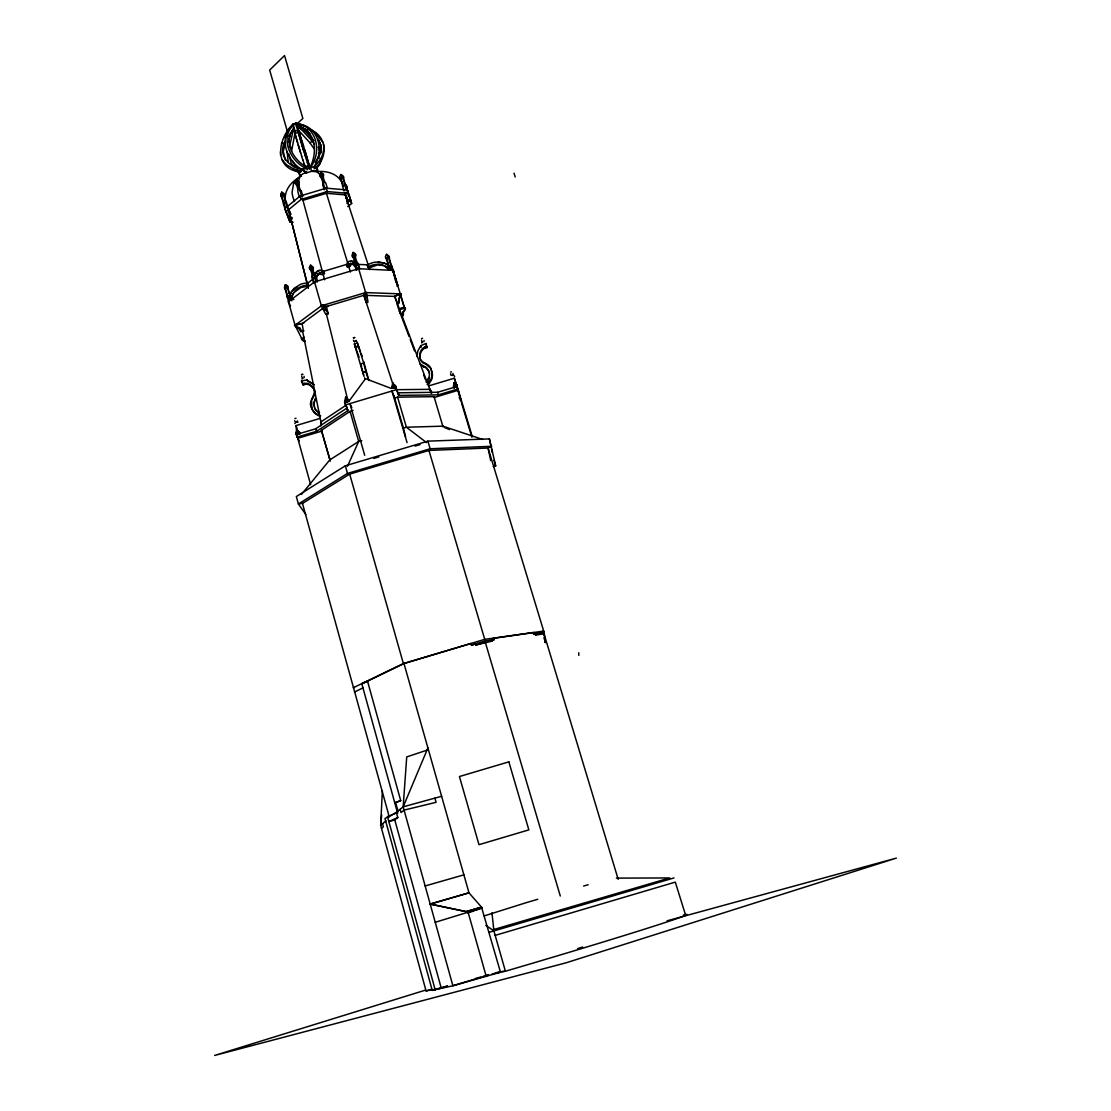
<?xml version="1.0" encoding="UTF-8"?>
<svg xmlns="http://www.w3.org/2000/svg" width="1111" height="1111" viewBox="0 0 1111 1111"><rect width="100%" height="100%" fill="white"/><g stroke="black" fill="none" stroke-linecap="round" stroke-linejoin="round"><path stroke-width="1.5" d="M396.155 280.041L395.377 278.236A13.763 4.916 81.6 0 1 393.669 271.681L393.669 271.348A2.305 1.986 -67.8 0 0 393.419 270.431L392.808 269.723M350.534 199.577L348.132 199.897L347.479 201.091L349.882 200.772L350.534 199.577L349.132 194.842A13.749 4.638 82.5 0 1 346.715 186.648L346.729 186.315A2.291 1.93 -66 0 0 346.479 185.426L344.993 184.315M287.082 151.554L288.235 161.887M312.219 277.542L312.122 275.153A14.137 11.915 -70.3 0 0 309.733 268.848L309.538 268.556A2.403 2.097 30.4 0 1 309.247 267.626L310.552 265.21L311.677 266.459A2.403 0.75 81.4 0 1 311.941 267.418L311.997 267.765A11.568 9.791 -69.4 0 0 314.482 276.458L315.927 281.5L313.663 282.583L312.219 277.542L313.205 277.931M397.183 304.414L398.696 309.233C406.654 304.775 406.918 309.4 402.737 312.622L402.529 316.274M301.956 339.022L295.068 325.301L321.371 305.817L365.644 292.568L400.168 293.859L404.598 308.316L391.877 265.946A11.318 4.013 65.1 0 1 389.336 257.419L389.336 257.099A2.361 2.041 33.8 0 0 389.086 256.183L386.586 254.322L385.364 256.697A2.361 2.041 33.8 0 0 385.656 257.613L385.85 257.905A14.096 5.083 65 0 1 388.392 266.446L389.364 269.737M292.262 299.484L292.304 298.748L292.971 299.317M340.896 174.788L341.994 175.524A2.347 0.778 82.5 0 1 342.257 176.427L342.313 176.774A13.957 5.013 63.9 0 1 344.757 185.065L346.174 189.87L347.451 190.509L346.035 185.718A11.207 3.986 64 0 1 343.591 177.427L343.605 177.121A2.333 1.986 30.8 0 0 343.368 176.232L340.924 174.413L339.674 176.677A2.333 1.972 30.8 0 0 339.952 177.566L340.147 177.857A13.957 5.027 63.8 0 1 342.577 186.134L343.993 190.939M317.51 273.57L322.232 274.667L324.481 273.598C318.76 269.14 315.177 277.292 317.274 282.027L315.843 277A11.554 9.791 -69.4 0 1 313.344 268.32L313.358 268.001A2.403 2.097 30.4 0 0 313.121 267.057L310.594 265.182L310.538 267.126M347.271 266.751L346.632 264.64A23.914 7.971 81.3 0 1 348.812 261.432C353.326 259.391 355.812 265.918 357.159 269.126L355.659 261.863A14.262 12.388 31.8 0 0 353.145 255.405L353.006 255.086A2.416 0.903 64.6 0 1 352.715 254.141L353.076 252.419L355.451 253.752A2.403 2.041 -68.2 0 1 355.701 254.697L355.701 255.044A11.527 9.985 32.8 0 0 358.242 263.724L359.714 268.751L357.159 269.126L356.478 270.265C355.978 265.737 349.271 259.793 347.271 266.751L349.798 266.39L352.576 263.043M457.218 386.975C458.787 384.975 451.858 386.434 454.232 387.878M299.012 183.023L299.026 182.718A2.361 2.014 28.9 0 0 298.79 181.801L296.318 179.982L294.998 182.301A2.361 2.014 28.9 0 0 295.276 183.204L295.47 183.482A13.832 11.485 -67.7 0 1 297.873 191.856L299.276 196.703L301.484 195.605L302.817 196.244L301.414 191.384A11.304 9.43 -66.9 0 1 299.012 183.023L297.679 182.385L295.47 183.482M382.378 790.643L380.656 825.251L426.068 990.915L433.651 989.457M416.972 356.548L417.819 351.034L420.736 345.66L425.985 343.507L426.916 347.201L425.416 347.826C421.194 349.493 419.25 354.645 420.305 358.881M393.294 387.433C398.78 388.864 394.391 383.128 391.794 387.114L392.905 388.128M456.51 384.934C453.524 381.892 452.941 384.989 454.357 387.683M299.831 433.568L296.387 434.457L297.04 437.137L316.732 431.249L347.993 410.542L344.563 402.349L349.16 400.974L365.533 378.67L391.183 388.406L395.794 387.031L397.932 392.822L437.581 392.266L457.204 386.461C457.899 384.184 453.635 384.698 454.163 382.753L454.246 384.281L455.857 384.6M321.468 152.304L321.26 146.166L318.19 139.125M345.035 402.113C346.09 398.641 350.868 403.251 348.493 399.71M391.794 387.114L392.85 383.128L395.599 387.308M299.942 433.721C298.956 431.957 294.443 428.568 298.415 431.637M475.73 910.34L482.174 907.881L468.939 892.8L430.179 904.076L466.134 911.631L481.507 907.131L500.492 972.236L452.885 985.763L403.168 806.836L406.723 756.924L426.971 750.175M392.752 386.447C391.697 384.573 396.835 386.35 394.211 384.961C389.281 383.073 397.405 384.587 394.724 386.906M296.248 180.385L297.359 181.121A2.361 0.736 82.2 0 1 297.609 182.037L297.679 182.385A11.318 9.43 -66.9 0 0 300.081 190.759L301.484 195.605M386.531 255.099L386.614 254.336L387.753 255.572A2.375 0.833 81.7 0 1 388.017 256.502L388.086 256.849A14.11 5.055 65 0 1 390.294 263.418L392.1 270.348L389.447 266.571L385.836 263.793M346.965 401.779L345.979 401.113L345.646 397.294L345.882 398.252C343.563 402.529 345.646 401.765 348.951 401.335M345.646 397.294C343.882 400.988 349.437 397.682 348.271 400.71M297.345 435.123C294.498 434.595 297.192 427.304 298.081 431.387M316.829 167.372L316.427 171.677L311.427 171.358L305.192 173.233L303.331 169.178L310.719 166.969L316.829 167.372L317.885 170.289M392.766 385.323L392.669 383.198L393.419 387.753L395.113 387.461M381.698 814.932L380.656 825.251L385.975 820.89M291.526 151.29L294.998 133.181M455.857 384.614C451.302 388.336 454.927 378.893 457.079 386.739M291.735 299.053L292.568 295.068M298.192 431.512L296.693 431.762L297.512 431.221C296.137 426.902 297.817 436.831 296.387 434.457L316.024 428.707L316.732 431.249M426.805 347.979L425.985 343.507M391.78 386.781L392.711 387.406L392.766 386.447M404.821 309.33L402.737 312.622M366.116 302.47L364.783 292.485L366.352 292.36L367.894 301.373L367.81 302.442L366.102 302.456L363.922 295.29L364.783 292.485M460.426 400.196L460.607 399.155M321.287 159.276L319.871 164.345L316.552 168.303M309.205 168.803C318.19 153.651 316.607 129.07 296.012 125.918M345.688 397.252L345.785 400.404L344.743 401.21M288.416 142.152L290.665 132.778M450.691 373.671C449.872 377.115 453.982 373.629 454.677 376.448M356.353 340.41L354.353 341.744M294.859 423.569L296.026 421.861L298.054 422.083M297.484 420.902L296.54 422.166M299.414 433.97L296.901 429.707M358.561 346.507L357.409 342.98L354.34 343.924L355.451 347.618L358.561 346.507L360.506 351.784M299.012 433.97L299.859 433.512M355.451 347.618L363.38 374.518A15.012 0.93 72.7 0 0 363.977 376.448M345.632 399.224C346.868 398.057 346.34 395.808 347.507 401.64M348.521 401.404L348.812 401.502M450.51 372.046L451.552 371.852M294.026 128.307C282.5 140.986 293.04 159.29 305.761 166.65L305.192 168.08L307.678 169.622M300.72 172.066C272.737 168.9 277.958 138.972 292.624 124.349L296.234 123.265L298.734 124.113L295.29 123.404C275.25 136.403 287.735 164.553 306.761 172.136M311.622 400.502L311.83 408.417C307.275 401.724 315.552 396.183 314.232 389.808M295.012 123.64L295.97 123.529L293.207 125.21L293.846 127.848L289.36 147.069L291.943 147.582M456.607 386.892L454.496 387.406M314.413 395.947L314.927 394.308M284.847 141.791C277.389 154.415 289.332 168.303 302.456 168.858L301.595 170.872L293.235 168.65L286.569 164.831L282.027 159.678M292.818 130.084L293.721 127.834M394.363 814.03L403.168 806.836L427.916 747.939M428.679 379.754L429.207 378.532A10.374 9.916 -23.7 0 0 429.554 377.24M301.65 376.462L302.72 378.462M347.465 466.273L358.686 441.47L350.076 411.362L353.131 410.445M304.164 377.698L304.095 376.365M291.971 296.165L293.429 293.207M311.122 166.525C322.287 150.749 316.204 125.112 295.29 123.404C279.028 136.014 289.221 159.887 305.192 168.08M291.151 292.151L288.666 302.234L286.819 294.901A13.887 4.138 81 0 0 284.86 288.707L284.694 288.443A2.361 1.986 -70.7 0 1 284.402 287.527L285.471 284.61L287.721 285.944A2.361 1.986 -70.8 0 1 287.957 286.874L287.957 287.221A11.443 3.472 81.2 0 0 290.374 295.79L291.776 300.762M313.719 167.011C324.898 151.249 318.76 125.654 297.887 123.96L298.54 125.099M293.137 222.186L289.943 221.964L283.513 204.493A13.735 4.138 81.9 0 0 281.152 196.203L281.583 194.661A2.347 0.903 63.4 0 1 281.319 193.758L281.75 192.175L283.944 193.425A2.319 1.93 -67.8 0 1 284.18 194.328L284.18 194.675A11.318 3.458 82.1 0 0 286.555 202.98L287.93 207.785M283.611 195.883L284.18 194.675L281.722 194.981A11.318 3.444 82.1 0 0 284.083 203.285L285.458 208.104L284.888 209.312M296.804 431.276L297.706 430.999L296.943 429.763M296.804 435.068L299.04 433.818M421.486 340.216L422.291 342.146M421.722 342.966L422.263 342.174M320.371 176.566L320.857 175.01A2.375 0.875 63.6 0 1 320.579 174.108L320.968 172.538L323.259 173.774A2.347 1.958 -66.4 0 1 323.509 174.691L323.495 175.024A11.291 9.61 30.4 0 0 325.94 183.384L327.356 188.245L324.843 188.564L324.231 189.773L322.815 184.926A13.957 11.902 29.5 0 0 320.371 176.566L320.204 176.316A2.347 1.958 -66.3 0 1 319.912 175.427L320.968 172.538L321.94 173.788M323.134 180.551A11.277 9.596 30.4 0 1 322.884 176.26L323.495 175.024L320.996 175.344A13.971 11.915 29.5 0 1 323.44 183.704L324.843 188.564M322.815 184.926L323.44 183.704M311.983 399.641L312.913 398.044M284.86 288.707L285.305 287.263A2.375 0.972 64.3 0 1 285.041 286.332L285.333 284.735L286.624 286.166M287.86 289.54A13.874 4.152 81 0 0 287.36 288.332L287.957 287.221L285.458 287.582A11.443 3.458 81.2 0 0 287.874 296.165L289.263 301.137M346.715 186.648L346.076 187.856A11.041 3.68 82.3 0 1 346.84 189.509M288.152 297.179L287.555 298.276A22.664 6.735 81 0 0 286.985 295.707L286.985 295.707M307.789 286.207L307.997 282.958A23.65 20.817 31 0 0 300.303 284.444L294.04 288.416L290.554 293.262M356.478 270.265L355.006 265.237A14.249 12.374 31.8 0 0 352.479 256.572L353.145 255.405L355.701 255.044L355.02 256.197A11.513 9.971 32.8 0 0 354.923 256.933M355.006 265.237L355.687 264.085M358.242 263.724L357.561 264.862A11.513 9.971 32.8 0 1 357.062 264.224M393.03 384.92L393.669 384.434L392.919 384.031M392.738 384.739C394.419 384.684 392.225 382.142 393.03 383.989M289.263 135.584L290.179 134.042M423.805 341.757L424.11 340.48M313.982 273.681L317.593 271.209A23.914 9.402 64.7 0 1 318.857 271.348M301.928 379.045L302.734 378.171M393.669 271.681L392.919 272.514A2.319 0.833 65.2 0 0 392.766 271.931M395.738 282.125L396.46 281.027A22.678 8.138 81.6 0 1 395.641 278.903L395.599 278.792M292.832 294.318C295.595 288.36 302.164 285.11 308.539 285.096M396.877 285.985L397.599 284.888L396.391 282.777M316.274 168.205L317.718 166.067M291.165 132.528L293.235 129.473M454.371 383.698L455.163 384.017L454.232 382.712L454.649 383.628M454.385 382.698L454.371 385.225M453.344 386.545L454.371 385.475M453.802 387.614L456.079 386.489L457.204 387.114M328.273 313.733L322.787 305.122L321.107 305.678L325.495 313.76L326.426 314.496L328.273 313.733L326.342 306.483L322.787 305.122M460.454 400.266L460.44 398.668M404.862 308.261L405.418 307.553M315.191 162.414L320.135 153.971L320.732 144.624M301.456 494.451L329.745 459.94L358.686 441.47L361.755 440.553M427.18 381.865L427.999 380.879M428.804 384.253L431.651 379.559A14.582 13.943 -23.8 0 0 432.401 373.99L430.749 368.352L425.694 364.102M291.846 291.304L297.401 286.624M293.971 292.582L300.873 287.541L307.914 286.207M291.721 299.276L293.818 299.498M401.904 316.899L403.446 314.566L403.279 311.927M303.872 322.912L302.109 323.607L303.456 331.259L301.803 331.064L299.623 327.814L297.442 327.051L295.387 324.634L294.512 325.37L297.304 328.259L299.623 327.814M313.524 167.303C319.996 161.498 325.495 152.874 323.551 143.847M314.066 168.803C328.037 159.29 327.523 136.959 311.455 130.154M422.597 338.313L421.527 338.647M296.54 124.293L302.872 118.474L284.527 55.55L269.667 70.062L287.666 132.445M295.97 418.264L294.887 418.583M291.735 126.529L292.943 125.446L292.624 124.349M425.888 381.851L428.846 377.684A10.388 9.93 -23.7 0 0 429.374 373.713L428.985 371.643M427.152 384.573L431.304 378.712A14.61 13.971 -23.8 0 0 432.054 373.129L431.165 369.296M294.512 325.37L302.109 323.607L295.387 324.634M285.263 137.125L287.402 135.348L289.638 136.5M303.831 330.87L300.914 331.8L298.748 328.55M315.01 392.516C314.469 387.322 309.552 382.212 304.053 383.378L302.456 383.698L303.4 385.156L305.928 384.045L309.566 384.878L313.871 388.892M347.743 206.563L351.645 203.48L347.257 189.995L326.301 188.162L300.137 196.008L284.694 208.743L289.943 221.964M285.666 212.132L301.123 199.424L327.301 191.578L348.257 193.37L347.257 189.995M314.08 148.818L310.038 142.875L312.177 141.125L299.553 127.39M381.49 828.292L383.378 826.765L382.531 823.709M397.78 817.502L388.836 821.543L394.766 819.904L397.78 817.502L396.363 812.391L384.975 818.529L432.235 990.387L452.885 985.763L488.729 974.958L483.729 976.25M346.757 203.23L350.659 200.133L351.645 203.48M452.649 375.504L453.08 373.421M299.873 175.719L298.734 172.802L303.331 169.178M313.538 278.611L307.178 283.583L288.193 208.285L308.4 288.416M316.079 276.625L321.162 272.667M298.359 432.54L298.984 431.846M299.317 433.082C301.164 430.401 293.596 432.957 297.373 432.846M299.581 176.51L293.665 183.148L292.068 192.314A23.637 15.665 51.4 0 0 294.526 201.466M347.132 399.446L346.424 399.321M348.118 400.391C349.409 398.905 344.118 399.724 344.841 401.39M295.068 325.301L288.429 301.748L314.538 281.916L358.645 268.709L393.169 270.404L397.752 285.36M391.947 386.864L395.71 385.892M392.6 388.239L394.599 387.378M392.808 388.281L393.419 387.753M301.22 324.356L323.273 308.066M454.066 384.961L454.843 384.587M453.51 386.309L457.149 385.364L456.663 386.072M345.854 405.334L320.746 422.027A15.693 14.235 33 0 1 320.94 425.888M316.677 431.137L315.968 428.596L346.868 408.084L347.993 410.542M321.412 430.304L330.175 460.676L321.412 430.304L350.076 411.362M400.71 293.623L394.641 296.401L397.571 303.567L398.835 302.511L398.905 298.595L400.71 293.623L394.641 296.401L363.922 295.29L324.662 307.039L328.12 306.33M397.377 303.97L399.155 303.025L399.224 299.123L401.029 294.151M493.256 466.564L495.687 465.953L489.437 438.914L427.902 441.15L345.34 465.801L296.345 496.548L298.387 503.991L305.886 514.574M302.47 503.408L349.687 474.105L428.943 450.441L488.048 448.025L491.687 446.289L430.151 448.761L347.493 473.439L298.387 503.991L302.47 503.408L389.308 817.002M298.928 177.621C291.54 181.732 285.221 189.203 285.194 198.022A21.803 18.679 29.6 0 0 286.541 204.952M385.003 263.404L379.157 261.918L374.31 262.293A23.609 20.317 -68.7 0 0 367.241 265.223L367.922 267.307C374.24 262.876 383.489 263.321 388.961 268.918M367.922 267.307L369.199 267.862L377.796 264.835L383.948 265.654M436.04 989.234L438.192 988.582M346.41 398.78L345.827 397.21M347.604 400.654L347.715 399.335L345.354 400.529M348.062 401.404L345.715 402.724M296.804 432.859L295.984 433.762L297.498 433.748M298.484 433.901L296.706 434.943M393.252 387.447L391.989 387.822L395.627 386.489L395.502 388.031M395.002 388.003L395.516 387.475M340.147 177.857L342.313 176.774L343.591 177.427M455.996 386.031L456.982 385.086L454.413 385.461M342.577 186.134L344.757 185.065M287.402 213.381L288.749 218.145L290.874 217.103L292.207 217.7M543.237 632.673L542.848 631.409L543.696 631.09L484.771 639.353L403.376 663.573L353.27 687.751L354.381 687.487M362.63 683.515L403.987 663.559L470.911 643.477L471.425 645.144L475.397 643.894L475.73 645.047L492.201 641.116L491.881 640.033L492.201 641.116M426.443 347.076L425.055 346.924C418.708 349.437 417.819 359.311 423.319 363.172M362.95 687.89L354.492 692.028M314.788 277.486L312.51 278.569A23.123 19.47 -70.6 0 0 312.219 275.972L312.191 275.847M385.85 257.905L388.086 256.849L389.336 257.419M493.562 639.908L493.77 638.089L494.214 639.603L491.548 640.186M388.392 266.446L390.628 265.39M493.117 638.394L533.794 632.478L534.183 633.742L544.084 632.353L544.404 634.45L543.557 634.7M533.155 632.77L534.183 633.742M535.183 633.812L535.558 635.075L535.183 633.812L533.53 634.048M302.011 339.563L301.331 338.633L304.233 337.313M400.71 800.642L394.78 802.836L400.71 800.642L367.519 681.154L361.769 683.64L397.682 813.321M484.188 915.922L526.267 902.66A100.948 1.208 -16.5 0 1 537.793 899.271M346.257 399.182L345.882 399.835M297.317 431.637L296.581 432.207L299.165 432.068M297.401 432.332L295.845 433.276L297.429 433.415M297.345 434.262L296.831 432.846L299.637 432.429M323.87 310.038L325.551 309.483M577.637 948.6L582.595 947.03M435.248 922.283L482.174 907.881M489.021 932.351L674.016 877.926M355.201 346.826L358.27 345.868M360.631 363.964L363.686 363.019L357.409 342.98M362.825 372.685L365.908 371.727L363.686 363.019M425.527 990.109L214.645 1055.45L566.068 962.82L896.355 858.109L667.058 920.825M297.623 142.833L294.387 131.445L297.734 130.445L296.234 123.265L297.026 126.14L301.65 127.446M295.512 135.25L295.054 133.403L298.401 132.39L296.97 125.779L300.276 135.667M309.386 168.719L308.427 165.664L305.094 166.664L304.053 163.525M426.068 990.915L430.929 989.457M432.235 990.387L447.469 985.957M346.396 264.487L322.426 271.667L302.331 198.036L303.011 200.313L326.398 193.3L345.16 194.883L344.493 192.634M345.299 404.973L396.558 389.628L398.682 395.405L438.345 394.863L457.968 388.989L454.357 378.212L428.846 385.85M296.331 434.595L297.054 435.762L296.012 425.596L319.926 418.444M407.057 442.622L391.947 391.016L394.613 398.044L397.585 397.155L434.026 396.655L443.053 426.93L442.831 426.166L406.404 427.221L403.418 428.11L405.584 436.804M321.857 431.096L297.762 438.303L310.649 484.743M373.851 458.399L378.809 456.913M415.083 446.08L420.027 444.608M544.709 642.255L545.543 642.005L545.168 640.797M495.187 935.379L675.307 882.12L685.584 915.117M495.284 973.014L500.214 971.542M493.742 929.532L669.739 877.94L616.355 878.121M481.521 907.145L466.134 911.631L468.037 912.006L486.271 976.527M467.634 912.839L474.119 910.951M305.108 340.966L302.859 340.452M425.152 885.953L463.884 874.857M391.891 815.252L387.447 816.474L435.193 989.818M437.498 988.957L447.414 986.235M475.48 978.513L480.424 977.152M403.168 806.836L441.623 796.281M454.607 383.489L454.843 386.864L456.135 386.809M399.835 309.511L403.196 308.677M311.885 170.997C317.246 169.275 320.662 175.441 322.412 179.524A21.97 7.055 82.2 0 1 323.579 182.648M401.654 316.385L402.46 316.204M491.979 973.986L505.408 971.222A160.609 2.819 -16.5 0 0 683.446 914.978M303.4 385.156L301.456 381.031L306.997 379.92L307.941 381.392L312.733 383.67M287.874 296.165L290.374 295.79M358.547 264.737L355.992 265.112A23.428 20.373 31.4 0 0 355.728 262.64L355.701 262.515M347.312 266.682L349.826 266.321M455.454 384.462L454.135 384.725M346.257 400.46L348.007 400.599M494.214 639.603L485.215 640.978L471.425 645.144M535.558 635.075L544.015 633.784L543.626 632.52L618.216 879.412M284.083 203.285L286.555 202.98M365.491 295.151L363.922 295.29L393.113 384.823M365.463 297.526L367.033 297.401M306.608 173.024C299.567 172.608 297.706 181.093 298.998 186.537A21.984 8.249 63.7 0 0 299.637 189.814M502.047 971.417L505.408 971.222L493.881 930.837L491.979 912.825M317.843 171.566C326.537 170.733 336.383 173.441 341.23 181.232A21.748 18.248 -66.8 0 1 342.785 184.357M297.026 434.54C294.137 434.415 300.039 431.693 299.942 433.721M396.391 389.697L430.151 389.336A15.693 13.901 -71.4 0 0 432.026 392.697M296.818 124.849L300.914 124.932M281.5 143.361L284.249 143.333L284.86 144.874L283.263 151.332L285.333 160.081M378.004 262.488L382.753 262.779M297.026 126.14L296.304 125.974M392.655 387.072L391.864 386.961M349.673 264.085L353.034 264.21M356.395 264.349L368.172 264.821M304.886 341.563L301.609 339.077M288.985 218.631L292.193 218.853M355.978 341.23L356.95 341.591M295.582 123.474L296.234 123.265M298.442 130.14L297.54 127.362L300.053 127.862M468.037 912.006L430.179 904.076L468.995 892.855L403.987 663.559M309.427 129.612L312.01 130.168M391.53 269.195L392.239 269.404M320.635 415.847L315.746 413.486A14.61 13.957 -23.5 0 1 312.149 409.223M420.625 359.742C423.291 363.755 429.874 363.7 431.096 369.227M419.75 363.714L426.68 367.797L429.346 372.504M421.93 366.088L425.93 367.797L428.402 370.38M301.081 127.251L303.025 127.932M392.655 385.739L393.905 384.753M442.831 426.166L482.563 439.4M460.218 398.21L459.648 398.391M307.511 380.504L314.357 384.698M298.081 123.876L299.901 124.529M295.582 422.152L294.637 420.736M314.482 276.458L315.843 277M313.344 268.32L311.997 267.765L309.733 268.848L311.08 269.404A14.11 11.902 -70.3 0 1 311.497 270.001M444.664 427.582L449.469 429.568M301.678 125.224L303.414 125.96M298.123 126.265L304.72 129.209M297.54 127.362L309.816 133.306M297.748 171.899L292.943 169.219M368.033 267.251L369.31 267.793M392.169 266.959L390.933 266.404A23.234 8.374 64.9 0 0 390.433 264.126L390.405 264.015M288.749 218.145L290.096 218.742M383.739 262.849L387.086 264.349M304.178 128.418L305.303 128.945M300.081 190.759L301.414 191.384M319.524 412.556L317.26 411.264A10.388 9.93 -23.6 0 1 314.691 408.237M319.343 416.139L316.149 414.306A14.596 13.943 -23.5 0 1 312.566 410.056L311.413 407.57M354.409 341.716L353.423 340.272M459.107 397.738L460.273 398.391M308.372 128.362L309.927 129.237M306.275 130.015L307.789 130.862M306.414 129.515L307.497 130.14M355.103 261.335L351.354 261.071A23.9 7.985 81.3 0 0 350.534 261.835M384.531 265.932L388.989 269.931M346.326 401.863L345.202 402.307M317.663 412.098L318.76 412.834M485.813 925.38L493.881 930.837M297.873 168.289L295.165 165.775L292.596 160.873M296.512 170.4L297.79 171.288M426.624 442.636L406.404 427.221L397.585 397.155M317.204 135.403L323.023 142.319M297.887 123.96L299.401 125.293M297.262 127.057L298.748 128.404M297.429 129.154L310.038 142.875M303.761 129.376L313.927 140.791M305.664 166.886L304.997 166.344L305.553 168.303M302.928 340.646L301.914 339.494M294.373 167.178L291.11 163.011L288.902 154.207M307.941 381.392L306.997 379.92M282.236 192.8L281.736 192.203L280.708 195.064A2.319 1.93 -67.8 0 0 280.972 195.953L281.152 196.203M298.734 172.802L301.428 176.177M312.177 141.125L314.427 144.124M297.512 430.971L296.943 429.707L297.748 431.304M352.479 256.572L352.298 256.308A2.403 2.041 -68.2 0 1 351.993 255.377L353.076 252.419L354.256 253.988M357.228 263.71L358.006 264.96M297.04 437.137L299.359 440.886M392.155 268.89L393.35 270.89M318.732 140.68L320.287 143.319M329.745 459.94L330.175 460.676M393.683 385.142L392.85 383.184M301.456 381.031L301.886 381.906M288.429 301.748L290.54 306.011M304.053 383.378L304.483 384.253M313.024 396.544L313.441 397.405M344.563 402.349L347.257 407.959M351.84 407.695L349.909 403.599L364.7 455.288M354.34 343.924L359.075 357.284M318.204 147.11L320.718 153.401M386.975 258.21L387.1 258.474A11.318 4.027 65.1 0 0 387.156 259.085M341.313 178.26L341.424 178.51A11.193 4 64 0 0 341.646 180.343M296.693 183.884L296.804 184.12A13.818 11.471 -67.7 0 1 297.206 184.69M428.415 370.199L429.082 371.768M475.73 645.047L485.535 642.061L428.943 450.441L430.151 448.761L427.902 441.15M423.555 366.075L423.916 366.936M358.895 266.737L359.714 268.751M424.555 362.978L424.916 363.852M429.179 372.393L429.54 373.254M420.736 345.66L420.986 347.34L420.625 346.438M431.79 371.338L432.137 372.199M425.055 346.924L425.416 347.826M426.568 346.299L426.916 347.201M394.641 296.401L431.36 393.419M399.307 310.83L409.042 336.439M410.251 339.633L414.514 350.84M423.638 374.838L425.457 379.643M393.863 395.474L394.766 397.849M306.233 171.344L306.511 172.094M296.012 425.596L297.151 428.763M315.718 133.098L316.26 134.653M368.908 380.559L363.658 361.603M399.182 310.622L400.141 313.413M305.331 167.678L302.9 159.956M307.4 162.525L308.677 166.664L308.427 165.664M344.702 193.133L369.741 269.612M364.589 377.796L365.019 379.129M307.441 162.914L304.956 155.165M297.401 126.654L297.97 128.459M513.99 173.163L515.198 176.955M294.234 128.348L295.012 130.751M301.609 156.179L302.845 160.067M299.053 132.07L300.845 137.458M300.706 137.292L301.4 139.25M301.248 139.028L301.956 141.028M301.748 156.345L298.151 144.944M301.789 140.75L302.511 142.805M302.331 142.472L303.609 146.319M305.108 155.346L301.512 143.93M361.228 353.479L362.117 356.339M302.859 144.18L305.858 153.637M300.637 152.776L295.498 135.736M303.983 151.763L300.512 140.569M493.964 460.287L495.687 465.953M430.151 389.336L431.082 392.53M325.912 191.55L347.993 264.015M348.479 265.612L350.423 272.028M304.497 149.443L306.872 157.04M544.084 632.353L488.048 448.025L490.715 460.579M544.015 633.201L544.404 634.45M543.959 637.756L545.459 642.741L543.946 632.756M472.244 436.442L458.287 390.267L434.262 397.46L434.026 396.655M461.648 403.307L471.897 437.22M437.595 392.336L438.345 394.863M365.908 371.727L366.463 373.574A15.012 0.903 72.7 0 0 368.269 379.282M363.728 375.074L361.908 368.463M485.285 642.2L560.291 896.022M346.09 196.341L348.243 203.924L344.674 193.022L347.257 200.577A21.692 18.54 30.4 0 0 346.924 197.133M398.238 392.725L399.002 395.308M397.932 392.822L398.682 395.405M395.794 387.031L396.558 389.628M358.645 268.709L365.644 292.568M394.613 398.044L403.418 428.11M326.301 188.162L327.301 191.578M306.455 155.943L309.302 165.567M454.357 378.212L459.94 397.599M299.623 137.472L300.984 141.819M300.137 196.008L301.123 199.424M314.538 281.916L321.371 305.817M346.868 408.084L347.604 410.667M307.303 158.859L309.858 167.705M403.376 663.573L349.687 474.105L347.493 473.439L345.34 465.801M434.901 798.129L436.081 802.323L404.071 810.113L401.029 812.558L400.127 809.308M321.51 424.749L302.581 331.092M298.859 134.737L300.164 138.972M395.641 802.656L398.127 811.627M394.766 819.904L441.206 988.012M324.481 273.598L323.898 271.473A23.928 9.374 64.8 0 0 319.843 270.14C314.607 270.737 315.177 277.708 315.927 281.5M322.87 273.278L324.634 279.75M299.456 136.431L297.734 130.445L298.873 134.237M457.968 388.989L461.162 401.682M326.315 313.691L347.812 400.154M309.219 165.845L309.858 168.636M295.054 133.403L293.971 128.557M294.387 131.445L292.929 124.265M314.344 407.126L314.08 403.335L315.51 398.585L313.594 403.224L315.107 409.07A10.374 9.916 -23.6 0 0 316.677 411.195M361.158 364.644L361.672 367.116M489.437 438.914L490.812 445.567M491.493 448.9L492.173 452.219M296.831 429.735L296.831 432.846M318.551 152.915L319.079 158.359M310.719 166.969L311.427 171.358M313.663 282.583L313.177 278.417M322.884 176.26L322.843 175.982A2.375 0.875 63.6 0 0 322.704 175.399M392.669 383.212L392.78 384.128M287.36 288.332L287.332 288.055A2.375 0.972 64.3 0 0 287.194 287.443M280.416 151.749L280.527 155.068M578.762 652.768L578.831 655.393M583.567 886.05A100.948 1.208 -16.5 0 1 588.191 884.745M355.312 260.668A11.513 9.971 32.8 0 1 354.909 258.419M324.009 182.662A11.277 9.596 30.4 0 1 323.662 181.968M312.524 271.973A14.11 11.902 -70.3 0 1 313.219 274.153M297.901 185.926A13.818 11.471 -67.7 0 1 298.678 187.967M288.318 290.86A13.874 4.152 81 0 1 289.138 293.762M283.847 196.439A13.721 4.152 82 0 1 285.527 201.855M347.09 190.134A11.041 3.68 82.3 0 1 348.076 193.689M348.229 194.467A11.041 3.68 82.3 0 1 348.479 196.036M345.327 192.509A11.041 3.68 82.3 0 1 345.84 194.772M345.993 193.397A13.749 4.625 82.4 0 1 345.757 192.772M393.766 274.514A11.054 3.902 81.5 0 1 394.683 277.278M395.044 278.792A11.054 3.902 81.5 0 1 395.322 280.347M388.378 264.001A11.318 4.027 65.1 0 1 387.364 260.391M342.619 183.843A11.193 4 64 0 1 341.952 181.69M353.367 337.883L354.923 337.508L353.492 337.744M363.005 372.282L364.589 371.893L363.005 372.282M301.456 374.685L302.956 374.338L301.581 374.56M508.852 761.854L459.44 776.533L478.98 844.679L528.85 829.889L508.852 761.854M290.735 214.187L288.832 209.757L290.721 214.201"/></g></svg>
